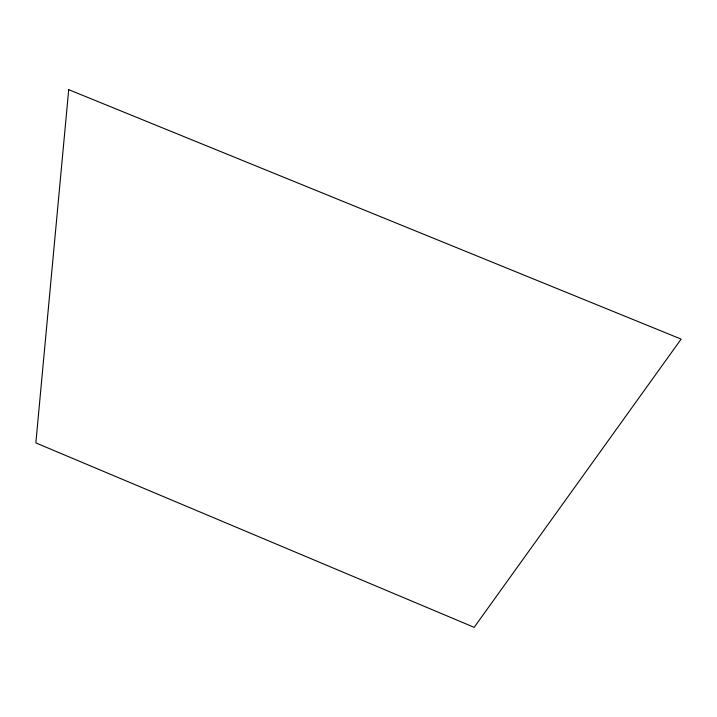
<?xml version="1.0" encoding="UTF-8"?>
<svg xmlns="http://www.w3.org/2000/svg" width="717" height="717" viewBox="0 0 717 717"><rect width="100%" height="100%" fill="white"/><g stroke="black" fill="none" stroke-linecap="round" stroke-linejoin="round"><path stroke-width="1.08" d="M68.707 89.67L35.85 442.909L474.161 627.33L681.15 339.105L68.707 89.67"/></g></svg>
